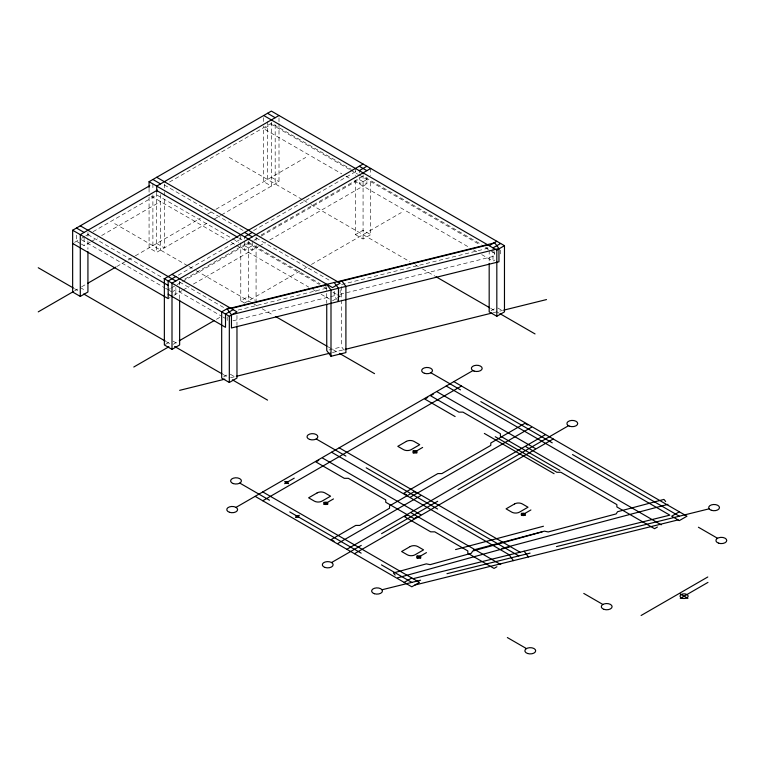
<?xml version="1.0" encoding="UTF-8"?>
<svg xmlns="http://www.w3.org/2000/svg" width="765" height="765" viewBox="0 0 765 765"><rect width="100%" height="100%" fill="white"/><g stroke="black" fill="none" stroke-linecap="round" stroke-linejoin="round"><path stroke-width="0.57" stroke-dasharray="3.83 2.87" d="M169.505 182.032L271.355 123.222L351.326 169.4M74.549 242.371L80.593 238.881M81.626 238.278L84.724 236.49M85.757 235.897L92.039 232.273M93.062 231.68L156.71 194.932L231.556 238.144M81.243 244.025L84.112 245.68L90.308 242.094M91.341 241.501L97.538 237.925M101.668 235.543L160.535 201.549M74.396 290.996L80.593 287.42M81.626 286.818L85.757 284.437M116.749 266.545L127.076 260.588M128.109 259.985L134.305 256.409M135.338 255.816L200.401 218.245M207.631 214.076L214.86 209.897M215.893 209.304L305.751 157.427M149.07 197.054L149.07 247.879L156.71 252.297L208.042 222.663M214.238 219.086L220.444 215.501M221.477 214.908L279.005 181.697L279.005 123.777M253.569 230.571L355.429 171.762L352.349 169.993M178.159 275.218L240.784 239.053M184.776 279.12L248.434 242.371L320.239 283.825M261.219 234.979L363.069 176.18L481.73 244.685M168.176 289.801L170.241 288.606M171.274 288.013L181.601 282.046M182.634 281.453L252.871 240.908M253.904 240.306L260.1 236.729M261.133 236.136L359.254 179.488L366.894 183.896L366.894 177.279M172.957 291.455L175.826 289.801L221.888 316.394M252.249 245.68L244.609 250.088L244.609 240.162M366.894 179.488L359.254 183.896L359.254 177.279M168.176 298.627L170.088 297.528M173.913 295.319L182.022 290.633M183.055 290.04L189.251 286.464M193.382 284.073L258.446 246.512M259.478 245.919L265.675 242.333M269.806 239.952L366.894 183.896M165.316 344.413L170.088 341.649M240.784 242.916L240.784 300.836L248.434 296.418L255.118 300.282M355.429 180.272L355.429 234.645L363.069 230.236L370.719 234.645L370.719 180.272M173.033 344.365L178.197 341.381M216.409 319.321L221.573 316.337M244.303 303.217L300.071 271.02M304.202 268.63L307.3 266.842M311.432 264.461L401.29 212.584M355.429 234.645L363.069 239.062L370.719 234.645M332.498 300.836L336.323 298.627M337.279 298.073L340.148 296.418L340.148 289.801M223.59 376.954L227.415 374.745M481.682 254.582L493.004 261.123L494.917 260.014M491.092 310.762L494.917 308.553M238.087 310.083L327.42 287.975L325.374 286.789M341.582 284.475L487.927 248.262L487.927 244.953M232.942 320.812L329.591 296.897M330.738 296.61L338.809 294.621M339.966 294.334L494.697 256.046L494.697 251.637M329.036 349.988L341.649 346.87L344.48 350.695M230.571 377.747L235.199 376.6M332.402 352.55L343.982 349.682M493.262 312.751L502.519 310.456M485.861 247.066L487.927 248.262M349.433 169.409L271.355 124.332L263.715 128.74L341.783 173.818M350.456 170.002L357.647 174.152M358.68 174.745L480.066 244.829M485.211 247.793L490.355 250.767M491.388 251.36L495.5 253.741M345.895 176.189L350.007 178.561M354.118 180.932L469.337 247.458M473.449 249.83L477.57 252.211M271.355 177.279L279.005 181.697M497.776 308.008L502.557 310.762M229.318 157.427L302.653 199.761M303.686 200.363L309.882 203.939M310.915 204.532L410.069 261.773M415.232 264.757L418.331 266.545M422.462 268.936L434.855 276.089M490.623 308.285L498.885 313.057M164.36 185.006L244.331 231.173M256.074 237.953L330.949 281.185M238.737 237.877L241.979 239.741M247.114 242.715L319.464 284.484M323.595 286.865L326.703 288.663M332.909 292.24L340.148 296.418M232.589 238.737L238.737 242.285M244.609 245.68L252.249 250.088L252.249 242.371M151.126 196.117L227.148 240.009M231.25 242.381L235.362 244.752M236.385 245.345L308.716 287.105M312.856 289.495L316.987 291.876M321.128 294.267L329.399 299.039M156.71 243.471L164.36 247.879L164.36 197.054M114.683 223.61L187.894 265.885M188.926 266.478L195.113 270.055M196.146 270.647L252.861 303.389M253.884 303.982L258.015 306.363M262.137 308.744L273.478 315.295M328.137 346.851L332.259 349.232M333.291 349.825L338.446 352.808M240.784 300.836L244.609 303.045M179.641 282.084L224.948 308.238M87.927 234.645L163.796 278.45M222.911 316.987L225.981 318.756M81.31 239.646L164.523 287.688M165.546 288.281L168.635 290.059M169.132 290.356L175.826 294.219L175.826 287.592M80.287 243.471L76.462 241.262L76.462 234.645M80.287 287.592L86.015 290.91M172.957 341.094L177.729 343.858M230.275 374.19L235.056 376.954M74.396 288.606L80.593 292.192M166.321 341.678L170.452 344.068M223.122 374.477L229.318 378.053M337.738 300.54L334.19 295.759L334.19 290.241M500.645 250.088L500.645 256.705M493.004 248.988L493.004 261.123M489.179 250.404L489.179 262.223M370.719 168.453L370.719 175.548M363.069 174.678L363.069 239.062M359.254 170.662L359.254 172.871M355.429 168.453L355.429 175.548M341.649 286.588L341.649 346.87M326.741 286.732L326.741 303.275M279.005 117.867L279.005 122.601M275.18 124.8L275.18 183.896M271.355 122.123L271.355 186.105L263.715 181.697L263.715 126.139M267.54 121.568L267.54 179.488M263.715 117.714L263.715 124.963M256.074 237.007L256.074 240.554M256.074 245.278L256.074 300.836M248.434 240.87L248.434 301.697M244.609 236.854L244.609 239.053M240.784 235.83L240.784 242.371M236.968 315.409L236.968 324.867M227.195 316.72L227.195 322.237M179.641 281.137L179.641 287.047M179.641 288.223L179.641 298.866M164.36 184.059L164.36 191.145M164.36 192.331L164.36 195.878M160.535 194.54L160.535 250.088M156.71 192.646L156.71 252.297M152.895 183.896L152.895 190.523M152.895 194.855L152.895 245.68M149.07 188.314L149.07 195.878M87.927 232.436L87.927 239.732M87.927 240.927L87.927 249.237M84.112 237.953L84.112 245.68"/><path stroke-width="1.15" d="M149.07 187.607L149.07 181.697L271.355 111.088L504.47 245.68L504.47 311.862L496.82 316.28L489.179 311.862L489.179 263.409M87.927 251.618L87.927 292.01L80.287 296.418L72.646 292.01L72.646 230.236L149.797 185.685M279.005 115.505L156.71 186.105L156.71 192.015M157.437 190.103L80.287 234.645L80.287 296.418M38.25 311.862L73.364 291.589M87.822 283.241L115.716 267.148M179.641 300.043L179.641 344.958L172.001 349.376L164.36 344.958L164.36 278.766L363.069 164.045M175.826 276.567L168.176 280.975L168.176 298.627L72.646 243.471M244.609 236.854L252.249 232.436M359.254 170.662L366.894 166.254M370.719 168.453L172.001 283.184L172.001 349.376M229.318 307.454L221.678 311.862L221.678 378.053L229.318 382.471L236.968 378.053L236.968 326.053M133.789 367.018L168.902 346.746M179.23 340.788L214.343 320.516M233.143 309.662L225.503 314.071L225.503 327.305L168.176 294.219M164.36 278.766L229.318 316.28L236.968 311.862L172.001 274.358M489.179 245.68L496.82 241.262M493.004 247.879L500.645 243.471M263.715 115.505L496.82 250.088L504.47 245.68M236.022 507.377L472.952 370.585M318.766 460.281L315.907 461.936L344.279 478.316L348.333 478.326L385.742 499.918L385.742 502.261L414.114 518.641L416.982 516.987M427.702 397.408L424.833 399.072L455.118 416.552M433.411 394.09L430.552 395.754L458.924 412.134L462.978 412.134L500.387 433.726L500.387 436.069L559.808 470.379M284.685 483.671L294.238 478.154M262.768 500.759L461.486 386.029M295.5 517.446L299.325 515.247M323.92 504.441L333.473 498.923M413.081 452.957L422.634 447.439M410.47 497.116L531.608 427.186M337.862 543.456L420.788 495.577M346.841 549.299L545.56 434.568M407.353 515.046L404.484 516.7L430.695 531.838L434.75 531.838L467.836 550.934L467.836 553.277L494.047 568.414L496.915 566.75M331.561 562.533L361.262 545.388M381.563 533.664L437.685 501.266M457.986 489.543L568.491 425.742M354.491 553.707L553.2 438.986M416.906 558.125L426.459 552.607M404.169 582.394L411.809 577.977M521.357 515.467L530.91 509.949M679.31 511.795L671.67 516.203L679.31 520.621L686.951 516.203L453.846 381.62M657.412 527.037L654.553 528.701L616.867 506.946L616.867 504.604L560.86 472.263L556.805 472.263L495.242 436.719M641.099 615.49L707.788 576.982M680.267 598.393L707.969 582.394M542.156 531.885L472.665 551.068L471.307 553.277L430.14 564.647L426.315 563.862L393.392 572.956L395.142 575.07M397.494 577.881L509.691 546.899M455.567 549.576L543.446 526.244M473.449 549.978L544.403 531.14L548.199 531.952L616.15 513.908L617.556 511.718L663.953 499.402L665.655 501.524M501.974 548.419L667.931 504.355M231.126 308.496L327.42 284.666M338.12 282.017L487.927 244.953M231.451 314.731L498.952 248.549L498.952 261.783L231.451 327.975L231.451 314.731L227.195 308.993L494.697 242.811L498.952 248.549M179.651 390.341L224.786 379.182M236.356 376.313L330.088 353.124M345.139 349.395L492.105 313.028M503.676 310.169L546.497 299.574M326.741 304.46L326.741 350.552L330.996 356.289L345.904 352.608L345.904 286.416L341.649 280.678M413.043 578.694L669.844 515.151L446.205 386.029M382.003 589.767L420.587 580.224M446.961 573.693L530.078 553.133M556.471 546.602L709.117 508.83M414.898 585.024L678.077 519.904M267.54 113.297L275.18 117.714M359.254 166.254L366.894 170.662M435.887 276.681L489.59 307.693M499.918 313.65L535.041 333.932M156.71 177.279L340.148 283.184L332.498 287.592L149.07 181.697M152.895 179.488L160.535 183.896M244.609 232.436L252.249 236.854M156.71 190.523L237.714 237.284M527.774 424.986L524.905 423.332L490.795 443.021L490.795 445.364L441.921 473.573L437.876 473.573L403.767 493.272L406.636 494.926M430.896 372.784L460.501 389.873M480.803 401.596L552.244 442.839M572.526 454.553L679.31 516.203M698.416 527.238L717.522 538.264M437.226 391.881L535.433 448.577M525.804 446.645L661.218 524.828M484.35 433.43L554.09 473.698M275.543 316.49L327.104 346.258M339.478 353.401L374.534 373.645M80.287 225.818L175.826 280.975M76.462 228.027L84.112 232.436M72.646 230.236L168.176 285.393M680.267 593.975L687.907 598.393M413.081 450.748L416.906 452.957M521.357 513.258L525.182 515.467M38.25 267.74L73.364 288.013M83.691 293.98L165.288 341.085M174.583 346.449L222.089 373.884M232.417 379.842L267.54 400.114M339.201 447.812L520.047 552.215M416.954 493.377L414.085 491.723L389.528 505.894L389.528 508.237L359.77 525.421L355.715 525.421L331.159 539.602L334.028 541.257M316.251 438.976L345.895 456.083M366.196 467.807L437.59 509.031M457.891 520.745L518.813 555.916M583.772 593.42L602.877 604.455M331.561 452.22L509.347 554.864M322.581 458.072L420.788 514.769M411.159 512.827L500.721 564.541M323.92 502.232L327.736 504.441M416.906 555.916L420.721 558.125M284.685 481.462L288.51 483.671M262.768 491.933L419.45 582.394L411.809 586.803L255.128 496.351M239.828 483.098L269.471 500.214M289.772 511.928L361.157 553.143M381.448 564.866L411.809 582.394M507.348 637.551L526.454 648.577M334.19 282.524L338.455 288.262L338.455 301.496M326.741 284.37L330.996 290.098L330.996 356.289M524.13 551.202L528.385 556.939M509.232 554.893L513.487 560.63M496.82 250.088L496.82 316.28M229.318 316.28L229.318 382.471M317.198 492.87L308.63 497.814L314.358 501.132A5.403 3.117 0 0 0 322.008 501.132L330.566 496.179L324.838 492.87A5.403 3.117 0 0 0 317.198 492.87M406.358 441.395L397.8 446.339L403.528 449.648A5.403 3.117 0 0 0 411.168 449.648L419.736 444.704L414.008 441.395A5.403 3.117 0 0 0 406.358 441.395M410.183 546.564L401.615 551.508L407.353 554.816A5.403 3.117 0 0 0 414.993 554.816L423.561 549.872L417.824 546.564A5.403 3.117 0 0 0 410.183 546.564M514.635 503.906L506.067 508.849L511.804 512.158A5.403 3.117 0 0 0 519.445 512.158L528.013 507.214L522.275 503.906A5.403 3.117 0 0 0 514.635 503.906M233.306 483.595A5.403 3.117 0 0 0 241.405 480.889A5.403 3.117 0 0 0 233.306 478.192A5.403 3.117 0 0 0 233.306 483.595M527.573 653.492A5.403 3.117 0 0 0 535.682 650.785A5.403 3.117 0 0 0 527.573 648.089A5.403 3.117 0 0 0 527.573 653.492M309.729 439.464A5.403 3.117 0 0 0 317.838 436.767A5.403 3.117 0 0 0 309.729 434.061A5.403 3.117 0 0 0 309.729 439.464M603.996 609.361A5.403 3.117 0 0 0 612.105 606.664A5.403 3.117 0 0 0 603.996 603.958A5.403 3.117 0 0 0 603.996 609.361M424.374 373.282A5.403 3.117 0 0 0 432.483 370.576A5.403 3.117 0 0 0 424.374 367.879A5.403 3.117 0 0 0 424.374 373.282M718.641 543.179A5.403 3.117 0 0 0 726.75 540.473A5.403 3.117 0 0 0 718.641 537.766A5.403 3.117 0 0 0 718.641 543.179M229.5 512.292A5.403 3.117 0 0 0 237.609 509.586A5.403 3.117 0 0 0 229.5 506.879A5.403 3.117 0 0 0 229.5 512.292M474.071 371.082A5.403 3.117 0 0 0 482.18 368.386A5.403 3.117 0 0 0 474.071 365.68A5.403 3.117 0 0 0 474.071 371.082M325.039 567.448A5.403 3.117 0 0 0 333.138 564.742A5.403 3.117 0 0 0 325.039 562.036A5.403 3.117 0 0 0 325.039 567.448M569.609 426.239A5.403 3.117 0 0 0 577.718 423.542A5.403 3.117 0 0 0 569.609 420.836A5.403 3.117 0 0 0 569.609 426.239M285.919 483.241A1.348 0.784 0 0 0 287.946 482.572A1.348 0.784 0 0 0 285.919 481.893A1.348 0.784 0 0 0 285.919 483.241M296.734 517.025A1.348 0.784 0 0 0 298.761 516.346A1.348 0.784 0 0 0 296.734 515.667A1.348 0.784 0 0 0 296.734 517.025M324.809 504.345A2.027 1.167 0 0 0 327.85 503.332A2.027 1.167 0 0 0 324.809 502.318A2.027 1.167 0 0 0 324.809 504.345M413.855 452.823A2.027 1.167 0 0 0 417.011 451.933A2.027 1.167 0 0 0 414.104 450.805A2.027 1.167 0 0 0 413.855 452.823M522.256 515.381A2.027 1.167 0 0 0 525.297 514.367A2.027 1.167 0 0 0 522.256 513.353A2.027 1.167 0 0 0 522.256 515.381M417.805 558.029A2.027 1.167 0 0 0 420.846 557.016A2.027 1.167 0 0 0 417.805 556.012A2.027 1.167 0 0 0 417.805 558.029M374.334 593.697A5.403 3.117 0 0 0 382.443 591.001A5.403 3.117 0 0 0 374.334 588.295A5.403 3.117 0 0 0 374.334 593.697M711.383 510.303A5.403 3.117 0 0 0 719.482 507.597A5.403 3.117 0 0 0 711.383 504.9A5.403 3.117 0 0 0 711.383 510.303M681.816 598.115A4.054 2.343 0 0 0 688.127 596.346A4.054 2.343 0 0 0 682.313 594.08A4.054 2.343 0 0 0 681.816 598.115"/></g></svg>
